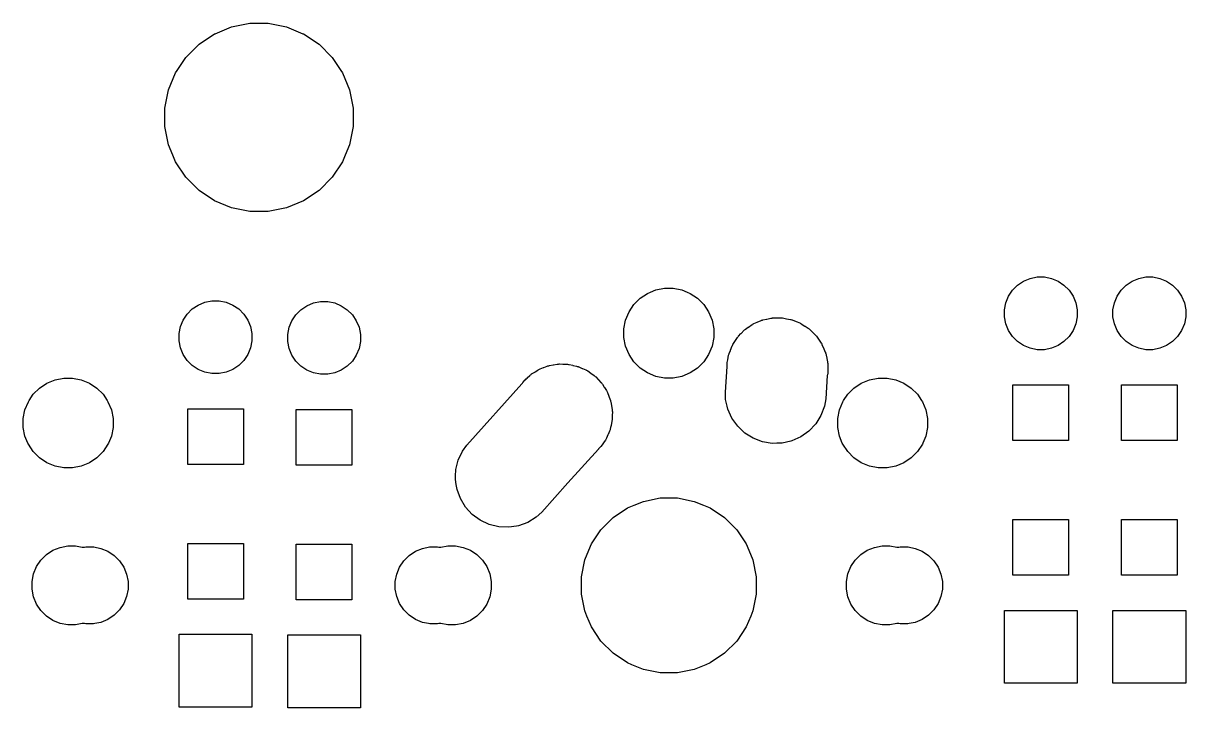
# Model space of a CAD drawing. Extents: x 53 to 306, y -113 to -54.
# Drawn here: x 123.01 to 150.2, y -88.59 to -72.58 of the extents above; entities that cross this region are included whole.
import ezdxf

# ---------------------------------------------------------------- set-up
doc = ezdxf.new("R2010")
doc.units = 0
doc.layers.add('BLACK', color=7, linetype='CONTINUOUS')

msp = doc.modelspace()

# ---------------------------------------------------------------- linework, layer by layer
at = {"layer": 'BLACK', "linetype": 'CONTINUOUS'}
for p, q in [((127.884, -72.6596), (128.309, -72.575)), ((128.309, -72.575), (128.743, -72.575)), ((128.743, -72.575), (129.168, -72.6596)), ((127.123, -73.0664), (127.483, -72.8255)), ((127.483, -72.8255), (127.498, -72.8196)), ((127.498, -72.8196), (127.884, -72.6596)), ((129.168, -72.6596), (129.554, -72.8196)), ((129.554, -72.8196), (129.569, -72.8255)), ((129.569, -72.8255), (129.929, -73.0664)), ((126.816, -73.3729), (127.123, -73.0664)), ((129.929, -73.0664), (130.236, -73.3729)), ((126.613, -73.6772), (126.816, -73.3729)), ((130.236, -73.3729), (130.439, -73.6772)), ((126.575, -73.7334), (126.613, -73.6772)), ((130.439, -73.6772), (130.477, -73.7334)), ((126.41, -74.134), (126.575, -73.7334)), ((130.477, -73.7334), (130.642, -74.134)), ((126.325, -74.5592), (126.41, -74.134)), ((130.642, -74.134), (130.727, -74.5592)), ((126.325, -74.9928), (126.325, -74.5592)), ((130.727, -74.5592), (130.727, -74.9928)), ((126.41, -75.418), (126.325, -74.9928)), ((130.727, -74.9928), (130.642, -75.418)), ((126.509, -75.6575), (126.41, -75.418)), ((130.642, -75.418), (130.543, -75.6575)), ((126.575, -75.8186), (126.509, -75.6575)), ((126.816, -76.1791), (126.575, -75.8186)), ((130.477, -75.8186), (130.236, -76.1791)), ((130.543, -75.6575), (130.477, -75.8186)), ((127.123, -76.4856), (126.816, -76.1791)), ((130.236, -76.1791), (129.929, -76.4856)), ((127.483, -76.7265), (127.123, -76.4856)), ((129.929, -76.4856), (129.569, -76.7265)), ((127.884, -76.8924), (127.483, -76.7265)), ((127.483, -76.7265), (127.483, -76.7265)), ((127.483, -76.7265), (127.483, -76.7265)), ((128.309, -76.977), (127.884, -76.8924)), ((129.168, -76.8924), (128.743, -76.977)), ((129.569, -76.7265), (129.168, -76.8924)), ((129.569, -76.7265), (129.569, -76.7265)), ((129.569, -76.7265), (129.569, -76.7265)), ((128.743, -76.977), (128.309, -76.977)), ((146.409, -78.6069), (146.564, -78.5427)), ((146.564, -78.5427), (146.728, -78.51)), ((146.728, -78.51), (146.896, -78.51)), ((146.896, -78.51), (147.06, -78.5427)), ((147.06, -78.5427), (147.215, -78.6069)), ((148.949, -78.6069), (149.104, -78.5427)), ((149.104, -78.5427), (149.268, -78.51)), ((149.268, -78.51), (149.436, -78.51)), ((149.436, -78.51), (149.6, -78.5427)), ((149.6, -78.5427), (149.755, -78.6069)), ((137.681, -78.866), (137.805, -78.8144)), ((137.805, -78.8144), (138.008, -78.774)), ((138.008, -78.774), (138.216, -78.774)), ((138.216, -78.774), (138.419, -78.8144)), ((138.419, -78.8144), (138.543, -78.866)), ((146.058, -78.9579), (146.151, -78.8185)), ((146.151, -78.8185), (146.27, -78.7)), ((146.27, -78.7), (146.409, -78.6069)), ((147.215, -78.6069), (147.354, -78.7)), ((147.354, -78.7), (147.473, -78.8185)), ((147.473, -78.8185), (147.566, -78.9579)), ((148.598, -78.9579), (148.691, -78.8185)), ((148.691, -78.8185), (148.81, -78.7)), ((148.81, -78.7), (148.949, -78.6069)), ((149.755, -78.6069), (149.894, -78.7)), ((149.894, -78.7), (150.013, -78.8185)), ((150.013, -78.8185), (150.106, -78.9579)), ((127.105, -79.1659), (127.26, -79.1017)), ((127.26, -79.1017), (127.424, -79.069)), ((127.424, -79.069), (127.592, -79.069)), ((127.592, -79.069), (127.756, -79.1017)), ((127.756, -79.1017), (127.911, -79.1659)), ((129.645, -79.1819), (129.8, -79.1177)), ((129.8, -79.1177), (129.964, -79.085)), ((129.964, -79.085), (130.132, -79.085)), ((130.132, -79.085), (130.296, -79.1177)), ((130.296, -79.1177), (130.451, -79.1819)), ((137.296, -79.155), (137.442, -79.0086)), ((137.442, -79.0086), (137.614, -78.8936)), ((137.614, -78.8936), (137.681, -78.866)), ((138.543, -78.866), (138.61, -78.8936)), ((138.61, -78.8936), (138.782, -79.0086)), ((138.782, -79.0086), (138.928, -79.155)), ((145.961, -79.2772), (145.994, -79.1128)), ((145.994, -79.1128), (146.058, -78.9579)), ((147.566, -78.9579), (147.63, -79.1128)), ((147.63, -79.1128), (147.663, -79.2772)), ((148.501, -79.2772), (148.534, -79.1128)), ((148.534, -79.1128), (148.598, -78.9579)), ((150.106, -78.9579), (150.17, -79.1128)), ((150.17, -79.1128), (150.203, -79.2772)), ((126.754, -79.5169), (126.847, -79.3775)), ((126.847, -79.3775), (126.966, -79.259)), ((126.966, -79.259), (127.105, -79.1659)), ((127.911, -79.1659), (128.05, -79.259)), ((128.05, -79.259), (128.169, -79.3775)), ((128.169, -79.3775), (128.262, -79.5169)), ((129.294, -79.5329), (129.387, -79.3935)), ((129.387, -79.3935), (129.506, -79.275)), ((129.506, -79.275), (129.645, -79.1819)), ((130.451, -79.1819), (130.59, -79.275)), ((130.59, -79.275), (130.709, -79.3935)), ((130.709, -79.3935), (130.802, -79.5329)), ((137.101, -79.5184), (137.181, -79.3272)), ((137.181, -79.3259), (137.296, -79.155)), ((137.181, -79.3272), (137.181, -79.3259)), ((138.928, -79.155), (139.043, -79.3259)), ((139.043, -79.3259), (139.043, -79.3272)), ((139.043, -79.3272), (139.123, -79.5184)), ((145.961, -79.4448), (145.961, -79.2772)), ((147.663, -79.2772), (147.663, -79.4448)), ((148.501, -79.4448), (148.501, -79.2772)), ((150.203, -79.2772), (150.203, -79.4448)), ((126.657, -79.8362), (126.69, -79.6718)), ((126.69, -79.6718), (126.754, -79.5169)), ((128.262, -79.5169), (128.326, -79.6718)), ((128.326, -79.6718), (128.359, -79.8362)), ((129.23, -79.6878), (129.294, -79.5329)), ((130.802, -79.5329), (130.866, -79.6878)), ((137.061, -79.7215), (137.101, -79.5184)), ((139.123, -79.5184), (139.163, -79.7215)), ((139.977, -79.6813), (140.063, -79.6201)), ((140.063, -79.6201), (140.072, -79.6163)), ((140.072, -79.6163), (140.09, -79.6063)), ((140.09, -79.6063), (140.095, -79.6028)), ((140.095, -79.6028), (140.103, -79.5995)), ((140.103, -79.5995), (140.177, -79.5687)), ((140.177, -79.5687), (140.181, -79.5673)), ((140.181, -79.5673), (140.275, -79.525)), ((140.275, -79.525), (140.283, -79.5231)), ((140.283, -79.5231), (140.303, -79.5167)), ((140.303, -79.5167), (140.309, -79.5142)), ((140.309, -79.5142), (140.399, -79.4963)), ((140.399, -79.4963), (140.403, -79.4955)), ((140.403, -79.4955), (140.5, -79.473)), ((140.5, -79.473), (140.509, -79.4727)), ((140.509, -79.4727), (140.529, -79.4704)), ((140.529, -79.4704), (140.536, -79.469)), ((140.536, -79.469), (140.631, -79.469)), ((140.631, -79.469), (140.635, -79.4689)), ((140.635, -79.4689), (140.732, -79.466)), ((140.732, -79.466), (140.739, -79.4673)), ((140.739, -79.4673), (140.76, -79.469)), ((140.76, -79.469), (140.768, -79.469)), ((140.768, -79.469), (140.864, -79.4881)), ((140.864, -79.4881), (140.867, -79.4887)), ((140.867, -79.4887), (140.96, -79.5043)), ((140.96, -79.5043), (140.967, -79.5069)), ((140.967, -79.5069), (140.987, -79.5126)), ((140.987, -79.5126), (140.995, -79.5142)), ((140.995, -79.5142), (141.088, -79.5528)), ((141.088, -79.5528), (141.091, -79.5541)), ((141.091, -79.5541), (141.177, -79.5865)), ((141.177, -79.5865), (141.183, -79.59)), ((141.183, -79.59), (141.201, -79.5995)), ((141.201, -79.5995), (141.209, -79.6028)), ((141.209, -79.6028), (141.295, -79.6604)), ((141.295, -79.6604), (141.298, -79.6623)), ((141.298, -79.6623), (141.373, -79.7094)), ((145.994, -79.6092), (145.961, -79.4448)), ((146.058, -79.7641), (145.994, -79.6092)), ((147.63, -79.6092), (147.566, -79.7641)), ((147.663, -79.4448), (147.63, -79.6092)), ((148.534, -79.6092), (148.501, -79.4448)), ((148.598, -79.7641), (148.534, -79.6092)), ((150.17, -79.6092), (150.106, -79.7641)), ((150.203, -79.4448), (150.17, -79.6092)), ((126.657, -80.0038), (126.657, -79.8362)), ((128.359, -79.8362), (128.359, -80.0038)), ((129.197, -79.8522), (129.23, -79.6878)), ((129.197, -80.0198), (129.197, -79.8522)), ((130.866, -79.6878), (130.899, -79.8522)), ((130.899, -79.8522), (130.899, -80.0198)), ((137.061, -79.9285), (137.061, -79.7215)), ((137.101, -80.1316), (137.061, -79.9285)), ((139.163, -79.9285), (139.123, -80.1316)), ((139.163, -79.7215), (139.163, -79.9285)), ((139.658, -80.016), (139.716, -79.9231)), ((139.716, -79.9231), (139.723, -79.916)), ((139.723, -79.916), (139.736, -79.8998)), ((139.736, -79.8998), (139.739, -79.8953)), ((139.739, -79.8953), (139.798, -79.8356)), ((139.798, -79.8356), (139.801, -79.8329)), ((139.801, -79.8329), (139.875, -79.7545)), ((139.875, -79.7545), (139.882, -79.749)), ((139.882, -79.749), (139.898, -79.7356)), ((139.898, -79.7356), (139.902, -79.7315)), ((139.902, -79.7315), (139.968, -79.6878)), ((139.968, -79.6878), (139.974, -79.6834)), ((139.974, -79.6834), (139.977, -79.6813)), ((141.373, -79.7094), (141.378, -79.7135)), ((141.378, -79.7135), (141.394, -79.7264)), ((141.394, -79.7264), (141.402, -79.7315)), ((141.402, -79.7315), (141.477, -79.8065)), ((141.477, -79.8065), (141.479, -79.8091)), ((141.479, -79.8091), (141.525, -79.8522)), ((141.525, -79.8522), (141.542, -79.8682)), ((141.542, -79.8682), (141.545, -79.8727)), ((141.545, -79.8727), (141.559, -79.8886)), ((141.559, -79.8886), (141.565, -79.8953)), ((141.565, -79.8953), (141.625, -79.9852)), ((146.151, -79.9035), (146.058, -79.7641)), ((146.27, -80.022), (146.151, -79.9035)), ((147.473, -79.9035), (147.354, -80.022)), ((147.566, -79.7641), (147.473, -79.9035)), ((148.691, -79.9035), (148.598, -79.7641)), ((148.81, -80.022), (148.691, -79.9035)), ((150.013, -79.9035), (149.894, -80.022)), ((150.106, -79.7641), (150.013, -79.9035)), ((126.69, -80.1682), (126.657, -80.0038)), ((126.754, -80.3231), (126.69, -80.1682)), ((128.326, -80.1682), (128.262, -80.3231)), ((128.359, -80.0038), (128.326, -80.1682)), ((129.23, -80.1842), (129.197, -80.0198)), ((129.294, -80.3391), (129.23, -80.1842)), ((130.866, -80.1842), (130.802, -80.3391)), ((130.899, -80.0198), (130.866, -80.1842)), ((137.181, -80.3228), (137.101, -80.1316)), ((139.123, -80.1316), (139.043, -80.3228)), ((139.554, -80.2231), (139.593, -80.1195)), ((139.593, -80.1195), (139.598, -80.111)), ((139.598, -80.111), (139.608, -80.0926)), ((139.608, -80.0926), (139.61, -80.088)), ((139.61, -80.088), (139.656, -80.0191)), ((139.656, -80.0191), (139.658, -80.016)), ((141.625, -79.9852), (141.628, -79.9883)), ((141.628, -79.9883), (141.676, -80.0568)), ((141.676, -80.0568), (141.679, -80.0616)), ((141.679, -80.0616), (141.689, -80.0797)), ((141.689, -80.0797), (141.694, -80.088)), ((141.694, -80.088), (141.736, -80.1894)), ((141.736, -80.1894), (141.738, -80.1927)), ((141.738, -80.1927), (141.772, -80.2681)), ((146.409, -80.1151), (146.27, -80.022)), ((146.564, -80.1793), (146.409, -80.1151)), ((146.728, -80.212), (146.564, -80.1793)), ((146.896, -80.212), (146.728, -80.212)), ((147.06, -80.1793), (146.896, -80.212)), ((147.215, -80.1151), (147.06, -80.1793)), ((147.354, -80.022), (147.215, -80.1151)), ((148.949, -80.1151), (148.81, -80.022)), ((149.104, -80.1793), (148.949, -80.1151)), ((149.268, -80.212), (149.104, -80.1793)), ((149.436, -80.212), (149.268, -80.212)), ((149.6, -80.1793), (149.436, -80.212)), ((149.755, -80.1151), (149.6, -80.1793)), ((149.894, -80.022), (149.755, -80.1151)), ((126.847, -80.4625), (126.754, -80.3231)), ((126.966, -80.581), (126.847, -80.4625)), ((128.169, -80.4625), (128.05, -80.581)), ((128.262, -80.3231), (128.169, -80.4625)), ((129.387, -80.4785), (129.294, -80.3391)), ((129.506, -80.597), (129.387, -80.4785)), ((130.709, -80.4785), (130.59, -80.597)), ((130.802, -80.3391), (130.709, -80.4785)), ((137.296, -80.495), (137.181, -80.3228)), ((137.181, -80.3228), (137.181, -80.3228)), ((139.043, -80.3228), (138.928, -80.495)), ((139.043, -80.3228), (139.043, -80.3228)), ((139.48, -80.5073), (139.492, -80.4496)), ((139.492, -80.446), (139.511, -80.3361)), ((139.492, -80.4496), (139.492, -80.446)), ((139.511, -80.3361), (139.515, -80.3266)), ((139.511, -80.3361), (139.511, -80.3361)), ((139.511, -80.3361), (139.511, -80.3361)), ((139.515, -80.3266), (139.52, -80.3067)), ((139.52, -80.3067), (139.521, -80.302)), ((139.521, -80.302), (139.552, -80.2264)), ((139.552, -80.2264), (139.554, -80.2231)), ((141.772, -80.2681), (141.773, -80.2729)), ((141.773, -80.2729), (141.779, -80.2926)), ((141.779, -80.2926), (141.783, -80.302)), ((141.783, -80.302), (141.79, -80.3361)), ((141.79, -80.3361), (141.804, -80.4107)), ((141.804, -80.4107), (141.805, -80.4144)), ((141.805, -80.4144), (141.824, -80.4938)), ((127.105, -80.6741), (126.966, -80.581)), ((127.26, -80.7383), (127.105, -80.6741)), ((127.424, -80.771), (127.26, -80.7383)), ((127.756, -80.7383), (127.592, -80.771)), ((127.911, -80.6741), (127.756, -80.7383)), ((128.05, -80.581), (127.911, -80.6741)), ((129.645, -80.6901), (129.506, -80.597)), ((129.8, -80.7543), (129.645, -80.6901)), ((129.964, -80.787), (129.8, -80.7543)), ((130.296, -80.7543), (130.132, -80.787)), ((130.451, -80.6901), (130.296, -80.7543)), ((130.59, -80.597), (130.451, -80.6901)), ((134.903, -80.7794), (134.978, -80.7341)), ((134.978, -80.7341), (134.983, -80.7311)), ((134.983, -80.7311), (135.044, -80.6901)), ((135.044, -80.6901), (135.055, -80.6828)), ((135.055, -80.6828), (135.07, -80.6765)), ((135.07, -80.6765), (135.087, -80.6679)), ((135.087, -80.6679), (135.101, -80.6593)), ((135.101, -80.6593), (135.184, -80.6294)), ((135.184, -80.6294), (135.189, -80.6275)), ((135.189, -80.6275), (135.269, -80.5942)), ((135.269, -80.5942), (135.285, -80.591)), ((135.285, -80.591), (135.303, -80.5859)), ((135.303, -80.5859), (135.319, -80.5802)), ((135.319, -80.5802), (135.405, -80.5669)), ((135.405, -80.5669), (135.411, -80.566)), ((135.411, -80.566), (135.496, -80.549)), ((135.496, -80.549), (135.513, -80.549)), ((135.513, -80.549), (135.532, -80.5476)), ((135.532, -80.5476), (135.548, -80.545)), ((135.548, -80.545), (135.548, -80.545)), ((135.548, -80.545), (135.552, -80.5452)), ((135.552, -80.5452), (135.635, -80.5489)), ((135.635, -80.5489), (135.641, -80.549)), ((135.641, -80.549), (135.728, -80.549)), ((135.728, -80.549), (135.744, -80.5522)), ((135.744, -80.5522), (135.763, -80.5545)), ((135.763, -80.5545), (135.78, -80.5552)), ((135.78, -80.5552), (135.864, -80.576)), ((135.864, -80.576), (135.87, -80.5772)), ((135.87, -80.5772), (135.955, -80.5942)), ((135.955, -80.5942), (135.97, -80.6005)), ((135.97, -80.6005), (135.988, -80.6064)), ((135.988, -80.6064), (136, -80.6092)), ((136, -80.6092), (136.005, -80.6104)), ((136.005, -80.6104), (136.084, -80.6473)), ((136.084, -80.6473), (136.089, -80.6495)), ((136.089, -80.6495), (136.169, -80.6828)), ((136.169, -80.6828), (136.18, -80.6901)), ((136.18, -80.6901), (136.183, -80.692)), ((136.183, -80.692), (136.199, -80.7014)), ((136.199, -80.7014), (136.214, -80.7084)), ((136.214, -80.7084), (136.285, -80.76)), ((136.285, -80.76), (136.289, -80.7631)), ((137.442, -80.6414), (137.296, -80.495)), ((137.614, -80.7564), (137.442, -80.6414)), ((137.805, -80.8356), (137.614, -80.7564)), ((137.614, -80.7564), (137.614, -80.7564)), ((137.614, -80.7564), (137.614, -80.7564)), ((138.61, -80.7564), (138.419, -80.8356)), ((138.782, -80.6414), (138.61, -80.7564)), ((138.61, -80.7564), (138.61, -80.7564)), ((138.61, -80.7564), (138.61, -80.7564)), ((138.928, -80.495), (138.782, -80.6414)), ((139.435, -81.2027), (139.476, -80.6024)), ((139.476, -80.5292), (139.48, -80.5073)), ((139.476, -80.594), (139.476, -80.5292)), ((139.476, -80.6024), (139.476, -80.594)), ((141.824, -80.4938), (141.824, -80.4985)), ((141.824, -80.4985), (141.826, -80.5192)), ((141.826, -80.5192), (141.828, -80.5292)), ((141.828, -80.5292), (141.828, -80.6406)), ((141.828, -80.6406), (141.828, -80.6443)), ((141.828, -80.6443), (141.829, -80.6673)), ((141.829, -80.6673), (141.828, -80.6741)), ((141.828, -80.6741), (141.828, -80.6825)), ((141.828, -80.6825), (141.828, -80.7608)), ((123.392, -81.1086), (123.564, -80.9936)), ((123.564, -80.9936), (123.755, -80.9144)), ((123.564, -80.9936), (123.564, -80.9936)), ((123.755, -80.9144), (123.958, -80.874)), ((123.958, -80.874), (124.166, -80.874)), ((124.166, -80.874), (124.369, -80.9144)), ((124.369, -80.9144), (124.56, -80.9936)), ((124.56, -80.9936), (124.56, -80.9936)), ((124.56, -80.9936), (124.732, -81.1086)), ((127.592, -80.771), (127.424, -80.771)), ((130.132, -80.787), (129.964, -80.787)), ((133.388, -82.4426), (134.675, -81.0085)), ((134.675, -81.0085), (134.686, -80.9945)), ((134.686, -80.9945), (134.699, -80.9753)), ((134.699, -80.9753), (134.755, -80.9185)), ((134.755, -80.9185), (134.76, -80.9136)), ((134.76, -80.9136), (134.775, -80.8966)), ((134.775, -80.8966), (134.797, -80.8768)), ((134.775, -80.8966), (134.775, -80.8966)), ((134.775, -80.8966), (134.775, -80.8966)), ((134.797, -80.8768), (134.801, -80.873)), ((134.801, -80.873), (134.862, -80.8115)), ((134.862, -80.8115), (134.876, -80.8024)), ((134.876, -80.8024), (134.891, -80.7906)), ((134.891, -80.7906), (134.903, -80.7794)), ((134.903, -80.7794), (134.903, -80.7794)), ((136.289, -80.7631), (136.362, -80.8115)), ((136.362, -80.8115), (136.373, -80.8233)), ((136.373, -80.8233), (136.388, -80.8356)), ((136.388, -80.8356), (136.401, -80.8454)), ((136.401, -80.8454), (136.46, -80.9097)), ((136.46, -80.9097), (136.464, -80.9137)), ((136.464, -80.9137), (136.525, -80.9753)), ((136.525, -80.9753), (136.535, -80.9891)), ((136.535, -80.9891), (136.546, -81.0041)), ((136.546, -81.0041), (136.558, -81.0163)), ((136.558, -81.0163), (136.603, -81.0907)), ((138.008, -80.876), (137.805, -80.8356)), ((138.216, -80.876), (138.008, -80.876)), ((138.419, -80.8356), (138.216, -80.876)), ((141.819, -80.8119), (141.781, -81.3626)), ((141.821, -80.796), (141.819, -80.8119)), ((141.828, -80.7608), (141.821, -80.796)), ((142.442, -81.1086), (142.614, -80.9936)), ((142.614, -80.9936), (142.805, -80.9144)), ((142.614, -80.9936), (142.614, -80.9936)), ((142.805, -80.9144), (143.008, -80.874)), ((143.008, -80.874), (143.216, -80.874)), ((143.216, -80.874), (143.419, -80.9144)), ((143.419, -80.9144), (143.61, -80.9936)), ((143.61, -80.9936), (143.61, -80.9936)), ((143.61, -80.9936), (143.782, -81.1086)), ((123.15, -81.3983), (123.246, -81.255)), ((123.246, -81.255), (123.392, -81.1086)), ((124.732, -81.1086), (124.878, -81.255)), ((124.878, -81.255), (124.974, -81.3983)), ((136.603, -81.0907), (136.606, -81.0954)), ((136.606, -81.0954), (136.654, -81.168)), ((136.654, -81.168), (136.661, -81.1833)), ((136.661, -81.1833), (136.669, -81.2003)), ((136.669, -81.2003), (136.678, -81.2144)), ((136.678, -81.2144), (136.707, -81.2962)), ((136.707, -81.2962), (136.709, -81.3012)), ((136.709, -81.3012), (136.743, -81.382)), ((139.437, -81.2854), (139.435, -81.2027)), ((139.44, -81.3762), (139.437, -81.2854)), ((142.2, -81.3983), (142.296, -81.255)), ((142.296, -81.255), (142.442, -81.1086)), ((143.782, -81.1086), (143.928, -81.255)), ((143.928, -81.255), (144.024, -81.3983)), ((146.161, -82.337), (146.161, -81.035)), ((146.161, -81.035), (147.463, -81.035)), ((147.463, -81.035), (147.463, -82.337)), ((148.701, -82.337), (148.701, -81.035)), ((148.701, -81.035), (150.003, -81.035)), ((150.003, -81.035), (150.003, -82.337)), ((123.051, -81.6184), (123.131, -81.4272)), ((123.131, -81.4272), (123.15, -81.3983)), ((124.974, -81.3983), (124.993, -81.4272)), ((124.993, -81.4272), (125.073, -81.6184)), ((136.743, -81.382), (136.745, -81.391)), ((136.745, -81.391), (136.746, -81.3983)), ((136.746, -81.3983), (136.751, -81.4166)), ((136.751, -81.4166), (136.757, -81.4321)), ((136.757, -81.4321), (136.77, -81.5181)), ((136.77, -81.5181), (136.771, -81.5235)), ((136.771, -81.5235), (136.788, -81.609)), ((139.476, -81.533), (139.44, -81.3762)), ((139.492, -81.6019), (139.476, -81.533)), ((141.753, -81.5338), (141.67, -81.7504)), ((141.781, -81.3626), (141.753, -81.5338)), ((142.101, -81.6184), (142.181, -81.4272)), ((142.181, -81.4272), (142.2, -81.3983)), ((144.024, -81.3983), (144.043, -81.4272)), ((144.043, -81.4272), (144.123, -81.6184)), ((123.011, -81.8215), (123.051, -81.6184)), ((123.011, -82.0285), (123.011, -81.8215)), ((125.073, -81.6184), (125.113, -81.8215)), ((125.113, -81.8215), (125.113, -82.0285)), ((126.857, -82.896), (126.857, -81.594)), ((126.857, -81.594), (128.159, -81.594)), ((128.159, -81.594), (128.159, -82.896)), ((129.397, -82.912), (129.397, -81.61)), ((129.397, -81.61), (130.699, -81.61)), ((130.699, -81.61), (130.699, -82.912)), ((136.788, -81.8408), (136.785, -81.8572)), ((136.788, -81.609), (136.788, -81.6092)), ((136.788, -81.6092), (136.788, -81.6258)), ((136.788, -81.6258), (136.789, -81.6448)), ((136.792, -81.6611), (136.788, -81.7479)), ((136.788, -81.7479), (136.788, -81.7534)), ((136.788, -81.7534), (136.788, -81.8408)), ((136.789, -81.6448), (136.792, -81.6611)), ((136.792, -81.6611), (136.792, -81.6611)), ((139.587, -81.8132), (139.492, -81.6019)), ((139.722, -82.0018), (139.587, -81.8132)), ((141.67, -81.7504), (141.548, -81.9468)), ((142.061, -81.8215), (142.101, -81.6184)), ((142.061, -82.0285), (142.061, -81.8215)), ((144.123, -81.6184), (144.163, -81.8215)), ((144.163, -81.8215), (144.163, -82.0285)), ((123.051, -82.2316), (123.011, -82.0285)), ((125.113, -82.0285), (125.073, -82.2316)), ((136.727, -82.1175), (136.69, -82.1962)), ((136.731, -82.1015), (136.727, -82.1175)), ((136.736, -82.0834), (136.731, -82.1015)), ((136.743, -82.068), (136.736, -82.0834)), ((136.751, -82.0285), (136.743, -82.068)), ((136.76, -81.9823), (136.751, -82.0285)), ((136.761, -81.9769), (136.76, -81.9823)), ((136.782, -81.8925), (136.761, -81.9769)), ((136.785, -81.8572), (136.782, -81.876)), ((136.782, -81.876), (136.782, -81.8925)), ((139.89, -82.1606), (139.722, -82.0018)), ((141.389, -82.1155), (141.2, -82.2499)), ((141.548, -81.9468), (141.389, -82.1155)), ((142.101, -82.2316), (142.061, -82.0285)), ((144.163, -82.0285), (144.123, -82.2316)), ((123.12, -82.3974), (123.051, -82.2316)), ((125.073, -82.2316), (125.004, -82.3974)), ((136.629, -82.3274), (136.577, -82.3974)), ((136.636, -82.3125), (136.629, -82.3274)), ((136.645, -82.2959), (136.636, -82.3125)), ((136.654, -82.282), (136.645, -82.2959)), ((136.688, -82.2012), (136.654, -82.282)), ((136.654, -82.282), (136.654, -82.282)), ((136.69, -82.1962), (136.688, -82.2012)), ((140.087, -82.2835), (139.89, -82.1606)), ((140.303, -82.3656), (140.087, -82.2835)), ((140.532, -82.404), (140.303, -82.3656)), ((140.964, -82.3507), (140.763, -82.397)), ((140.989, -82.345), (140.964, -82.3507)), ((141.2, -82.2499), (140.989, -82.345)), ((142.17, -82.3974), (142.101, -82.2316)), ((144.123, -82.2316), (144.054, -82.3974)), ((147.463, -82.337), (146.161, -82.337)), ((150.003, -82.337), (148.701, -82.337)), ((123.131, -82.4228), (123.12, -82.3974)), ((123.246, -82.595), (123.131, -82.4228)), ((123.392, -82.7414), (123.246, -82.595)), ((124.878, -82.595), (124.732, -82.7414)), ((124.993, -82.4228), (124.878, -82.595)), ((125.004, -82.3974), (124.993, -82.4228)), ((133.187, -82.7925), (133.285, -82.5826)), ((133.285, -82.5826), (133.388, -82.4426)), ((133.388, -82.4426), (133.388, -82.4426)), ((133.388, -82.4426), (133.388, -82.4426)), ((136.464, -82.5368), (135.753, -83.3293)), ((136.468, -82.5318), (136.464, -82.5368)), ((136.525, -82.4747), (136.468, -82.5318)), ((136.574, -82.4019), (136.525, -82.4747)), ((136.577, -82.3974), (136.574, -82.4019)), ((140.64, -82.4007), (140.532, -82.404)), ((140.763, -82.397), (140.64, -82.4007)), ((142.181, -82.4228), (142.17, -82.3974)), ((142.296, -82.595), (142.181, -82.4228)), ((142.442, -82.7414), (142.296, -82.595)), ((143.928, -82.595), (143.782, -82.7414)), ((144.043, -82.4228), (143.928, -82.595)), ((144.054, -82.3974), (144.043, -82.4228)), ((123.564, -82.8564), (123.392, -82.7414)), ((123.755, -82.9356), (123.564, -82.8564)), ((123.564, -82.8564), (123.564, -82.8564)), ((123.564, -82.8564), (123.564, -82.8564)), ((123.958, -82.976), (123.755, -82.9356)), ((124.369, -82.9356), (124.166, -82.976)), ((124.56, -82.8564), (124.369, -82.9356)), ((124.732, -82.7414), (124.56, -82.8564)), ((124.56, -82.8564), (124.56, -82.8564)), ((124.56, -82.8564), (124.56, -82.8564)), ((128.159, -82.896), (126.857, -82.896)), ((130.699, -82.912), (129.397, -82.912)), ((133.132, -83.0175), (133.187, -82.7925)), ((142.614, -82.8564), (142.442, -82.7414)), ((142.805, -82.9356), (142.614, -82.8564)), ((142.614, -82.8564), (142.614, -82.8564)), ((142.614, -82.8564), (142.614, -82.8564)), ((143.008, -82.976), (142.805, -82.9356)), ((143.419, -82.9356), (143.216, -82.976)), ((143.61, -82.8564), (143.419, -82.9356)), ((143.782, -82.7414), (143.61, -82.8564)), ((143.61, -82.8564), (143.61, -82.8564)), ((143.61, -82.8564), (143.61, -82.8564)), ((124.166, -82.976), (123.958, -82.976)), ((133.122, -83.2489), (133.125, -83.172)), ((133.125, -83.172), (133.132, -83.0175)), ((143.216, -82.976), (143.008, -82.976)), ((133.139, -83.362), (133.122, -83.2489)), ((133.157, -83.4779), (133.139, -83.362)), ((133.236, -83.6956), (133.157, -83.4779)), ((135.753, -83.3293), (135.139, -84.0134)), ((133.356, -83.8937), (133.236, -83.6956)), ((137.516, -83.7587), (137.911, -83.6801)), ((137.911, -83.6801), (138.313, -83.6801)), ((138.313, -83.6801), (138.708, -83.7587)), ((133.513, -84.0645), (133.356, -83.8937)), ((135.139, -84.0134), (135.011, -84.1306)), ((136.808, -84.1366), (137.143, -83.9128)), ((137.143, -83.9128), (137.298, -83.849)), ((137.298, -83.849), (137.516, -83.7587)), ((138.708, -83.7587), (138.926, -83.849)), ((138.926, -83.849), (139.081, -83.9128)), ((139.081, -83.9128), (139.416, -84.1366)), ((133.7, -84.2016), (133.513, -84.0645)), ((133.909, -84.2996), (133.7, -84.2016)), ((134.813, -84.2507), (134.595, -84.3298)), ((135.011, -84.1306), (134.813, -84.2507)), ((136.524, -84.4215), (136.808, -84.1366)), ((139.416, -84.1366), (139.7, -84.4215)), ((146.161, -85.487), (146.161, -84.185)), ((146.161, -84.185), (147.463, -84.185)), ((147.463, -84.185), (147.463, -85.487)), ((148.701, -85.487), (148.701, -84.185)), ((148.701, -84.185), (150.003, -84.185)), ((150.003, -84.185), (150.003, -85.487)), ((134.134, -84.3548), (133.909, -84.2996)), ((134.366, -84.365), (134.134, -84.3548)), ((134.549, -84.3368), (134.366, -84.365)), ((134.366, -84.365), (134.366, -84.365)), ((134.595, -84.3298), (134.549, -84.3368)), ((136.3, -84.7564), (136.524, -84.4215)), ((139.7, -84.4215), (139.924, -84.7564)), ((123.703, -84.9044), (123.872, -84.8346)), ((123.872, -84.8346), (124.051, -84.799)), ((124.051, -84.799), (124.233, -84.799)), ((124.233, -84.799), (124.392, -84.8305)), ((124.392, -84.8305), (124.416, -84.8329)), ((124.416, -84.8329), (124.44, -84.8305)), ((124.44, -84.8305), (124.473, -84.824)), ((124.473, -84.824), (124.651, -84.824)), ((124.651, -84.824), (124.663, -84.8265)), ((124.663, -84.8265), (124.825, -84.8586)), ((126.857, -86.046), (126.857, -84.744)), ((126.857, -84.744), (128.159, -84.744)), ((128.159, -84.744), (128.159, -86.046)), ((129.397, -86.062), (129.397, -84.76)), ((129.397, -84.76), (130.699, -84.76)), ((130.699, -84.76), (130.699, -86.062)), ((132.349, -84.8586), (132.511, -84.8265)), ((132.511, -84.8265), (132.523, -84.824)), ((132.523, -84.824), (132.701, -84.824)), ((132.701, -84.824), (132.734, -84.8305)), ((132.734, -84.8305), (132.758, -84.8329)), ((132.758, -84.8329), (132.782, -84.8305)), ((132.782, -84.8305), (132.941, -84.799)), ((132.941, -84.799), (133.123, -84.799)), ((133.123, -84.799), (133.302, -84.8346)), ((133.302, -84.8346), (133.471, -84.9044)), ((136.24, -84.9004), (136.3, -84.7564)), ((139.924, -84.7564), (139.984, -84.9004)), ((142.753, -84.9044), (142.922, -84.8346)), ((142.922, -84.8346), (143.101, -84.799)), ((143.101, -84.799), (143.283, -84.799)), ((143.283, -84.799), (143.442, -84.8305)), ((143.442, -84.8305), (143.466, -84.8329)), ((143.466, -84.8329), (143.49, -84.8305)), ((143.49, -84.8305), (143.523, -84.824)), ((143.523, -84.824), (143.701, -84.824)), ((143.701, -84.824), (143.713, -84.8265)), ((143.713, -84.8265), (143.875, -84.8586)), ((123.423, -85.1347), (123.552, -85.0057)), ((123.552, -85.0057), (123.703, -84.9044)), ((124.825, -84.8586), (124.989, -84.9265)), ((124.989, -84.9265), (125.136, -85.0251)), ((125.136, -85.0251), (125.262, -85.1506)), ((131.912, -85.1506), (132.038, -85.0251)), ((132.038, -85.0251), (132.185, -84.9265)), ((132.185, -84.9265), (132.349, -84.8586)), ((133.471, -84.9044), (133.622, -85.0057)), ((133.622, -85.0057), (133.751, -85.1347)), ((136.146, -85.1285), (136.24, -84.9004)), ((139.984, -84.9004), (140.078, -85.1285)), ((142.473, -85.1347), (142.602, -85.0057)), ((142.602, -85.0057), (142.753, -84.9044)), ((143.875, -84.8586), (144.039, -84.9265)), ((144.039, -84.9265), (144.186, -85.0251)), ((144.186, -85.0251), (144.312, -85.1506)), ((123.252, -85.4549), (123.321, -85.2864)), ((123.321, -85.2864), (123.423, -85.1347)), ((125.262, -85.1506), (125.36, -85.2982)), ((125.36, -85.2982), (125.428, -85.4622)), ((131.746, -85.4622), (131.814, -85.2982)), ((131.814, -85.2982), (131.912, -85.1506)), ((133.751, -85.1347), (133.853, -85.2864)), ((133.853, -85.2864), (133.922, -85.4549)), ((136.067, -85.5236), (136.146, -85.1285)), ((140.078, -85.1285), (140.157, -85.5236)), ((142.302, -85.4549), (142.371, -85.2864)), ((142.371, -85.2864), (142.473, -85.1347)), ((144.312, -85.1506), (144.41, -85.2982)), ((144.41, -85.2982), (144.478, -85.4622)), ((123.216, -85.6338), (123.252, -85.4549)), ((123.216, -85.8162), (123.216, -85.6338)), ((125.428, -85.4622), (125.463, -85.6363)), ((125.463, -85.6363), (125.463, -85.8137)), ((131.711, -85.6363), (131.746, -85.4622)), ((131.711, -85.8137), (131.711, -85.6363)), ((133.922, -85.4549), (133.958, -85.6338)), ((133.958, -85.6338), (133.958, -85.8162)), ((136.067, -85.9264), (136.067, -85.5236)), ((140.157, -85.5236), (140.157, -85.9264)), ((142.266, -85.6338), (142.302, -85.4549)), ((142.266, -85.8162), (142.266, -85.6338)), ((144.478, -85.4622), (144.513, -85.6363)), ((144.513, -85.6363), (144.513, -85.8137)), ((147.463, -85.487), (146.161, -85.487)), ((150.003, -85.487), (148.701, -85.487)), ((123.252, -85.9951), (123.216, -85.8162)), ((125.463, -85.8137), (125.428, -85.9878)), ((131.746, -85.9878), (131.711, -85.8137)), ((133.958, -85.8162), (133.922, -85.9951)), ((136.146, -86.3215), (136.067, -85.9264)), ((140.157, -85.9264), (140.078, -86.3215)), ((142.302, -85.9951), (142.266, -85.8162)), ((144.513, -85.8137), (144.478, -85.9878)), ((123.321, -86.1636), (123.252, -85.9951)), ((123.423, -86.3153), (123.321, -86.1636)), ((125.36, -86.1518), (125.262, -86.2994)), ((125.428, -85.9878), (125.36, -86.1518)), ((128.159, -86.046), (126.857, -86.046)), ((130.699, -86.062), (129.397, -86.062)), ((131.814, -86.1518), (131.746, -85.9878)), ((131.912, -86.2994), (131.814, -86.1518)), ((133.853, -86.1636), (133.751, -86.3153)), ((133.922, -85.9951), (133.853, -86.1636)), ((142.371, -86.1636), (142.302, -85.9951)), ((142.473, -86.3153), (142.371, -86.1636)), ((144.41, -86.1518), (144.312, -86.2994)), ((144.478, -85.9878), (144.41, -86.1518)), ((123.552, -86.4443), (123.423, -86.3153)), ((123.703, -86.5456), (123.552, -86.4443)), ((125.136, -86.4249), (124.989, -86.5235)), ((125.262, -86.2994), (125.136, -86.4249)), ((132.038, -86.4249), (131.912, -86.2994)), ((132.185, -86.5235), (132.038, -86.4249)), ((133.622, -86.4443), (133.471, -86.5456)), ((133.751, -86.3153), (133.622, -86.4443)), ((136.197, -86.4443), (136.146, -86.3215)), ((136.3, -86.6936), (136.197, -86.4443)), ((140.027, -86.4443), (139.924, -86.6936)), ((140.078, -86.3215), (140.027, -86.4443)), ((142.602, -86.4443), (142.473, -86.3153)), ((142.753, -86.5456), (142.602, -86.4443)), ((144.186, -86.4249), (144.039, -86.5235)), ((144.312, -86.2994), (144.186, -86.4249)), ((145.961, -88.012), (145.961, -86.31)), ((145.961, -86.31), (147.663, -86.31)), ((147.663, -86.31), (147.663, -88.012)), ((148.501, -88.012), (148.501, -86.31)), ((148.501, -86.31), (150.203, -86.31)), ((150.203, -86.31), (150.203, -88.012)), ((123.872, -86.6154), (123.703, -86.5456)), ((124.051, -86.651), (123.872, -86.6154)), ((124.233, -86.651), (124.051, -86.651)), ((124.392, -86.6195), (124.233, -86.651)), ((124.416, -86.6171), (124.392, -86.6195)), ((124.44, -86.6195), (124.416, -86.6171)), ((124.473, -86.626), (124.44, -86.6195)), ((124.651, -86.626), (124.473, -86.626)), ((124.684, -86.6195), (124.651, -86.626)), ((124.825, -86.5914), (124.684, -86.6195)), ((124.989, -86.5235), (124.825, -86.5914)), ((132.349, -86.5914), (132.185, -86.5235)), ((132.49, -86.6195), (132.349, -86.5914)), ((132.523, -86.626), (132.49, -86.6195)), ((132.701, -86.626), (132.523, -86.626)), ((132.734, -86.6195), (132.701, -86.626)), ((132.758, -86.6171), (132.734, -86.6195)), ((132.782, -86.6195), (132.758, -86.6171)), ((132.941, -86.651), (132.782, -86.6195)), ((133.123, -86.651), (132.941, -86.651)), ((133.302, -86.6154), (133.123, -86.651)), ((133.471, -86.5456), (133.302, -86.6154)), ((136.524, -87.0285), (136.3, -86.6936)), ((139.924, -86.6936), (139.7, -87.0285)), ((142.922, -86.6154), (142.753, -86.5456)), ((143.101, -86.651), (142.922, -86.6154)), ((143.283, -86.651), (143.101, -86.651)), ((143.442, -86.6195), (143.283, -86.651)), ((143.466, -86.6171), (143.442, -86.6195)), ((143.49, -86.6195), (143.466, -86.6171)), ((143.523, -86.626), (143.49, -86.6195)), ((143.701, -86.626), (143.523, -86.626)), ((143.734, -86.6195), (143.701, -86.626)), ((143.875, -86.5914), (143.734, -86.6195)), ((144.039, -86.5235), (143.875, -86.5914)), ((126.657, -88.571), (126.657, -86.869)), ((126.657, -86.869), (128.359, -86.869)), ((128.359, -86.869), (128.359, -88.571)), ((129.197, -88.587), (129.197, -86.885)), ((129.197, -86.885), (130.899, -86.885)), ((130.899, -86.885), (130.899, -88.587)), ((136.808, -87.3134), (136.524, -87.0285)), ((139.7, -87.0285), (139.416, -87.3134)), ((137.143, -87.5372), (136.808, -87.3134)), ((137.247, -87.58), (137.143, -87.5372)), ((139.081, -87.5372), (138.977, -87.58)), ((139.416, -87.3134), (139.081, -87.5372)), ((137.516, -87.6913), (137.247, -87.58)), ((137.911, -87.7699), (137.516, -87.6913)), ((138.313, -87.7699), (137.911, -87.7699)), ((138.708, -87.6913), (138.313, -87.7699)), ((138.977, -87.58), (138.708, -87.6913)), ((147.663, -88.012), (145.961, -88.012)), ((150.203, -88.012), (148.501, -88.012)), ((128.359, -88.571), (126.657, -88.571)), ((130.899, -88.587), (129.197, -88.587))]:
    msp.add_line(p, q, dxfattribs=at)

doc.saveas('drawing.dxf')
